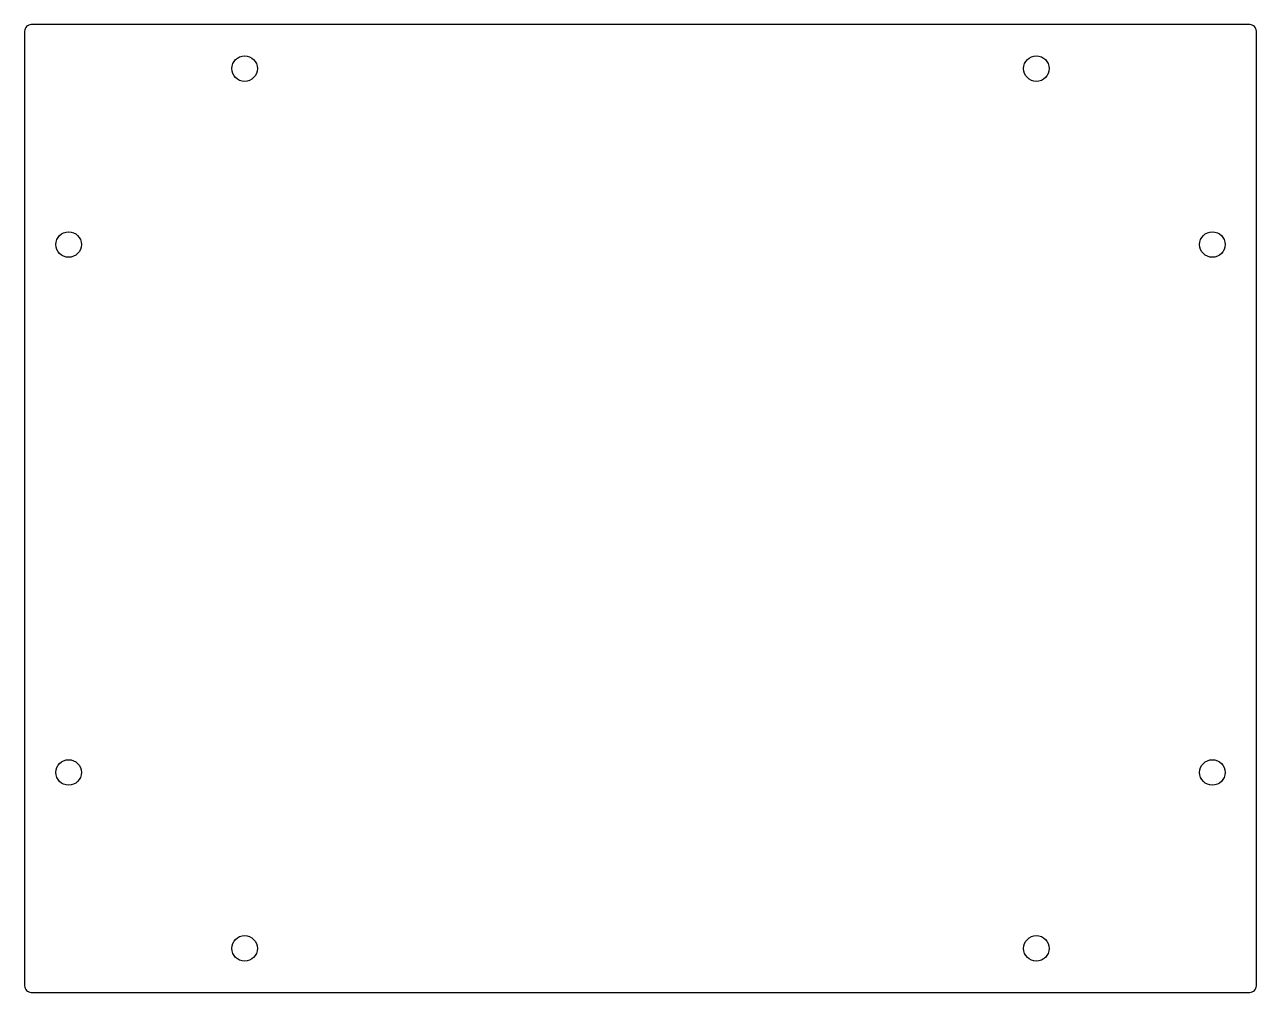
# Model space of a CAD drawing. Header units: millimetres. Extents: x -280 to 0, y 0 to 220.
import ezdxf

# ---------------------------------------------------------------- set-up
doc = ezdxf.new("R2010")
doc.units = ezdxf.units.MM
doc.layers.get('0').update_dxf_attribs({"linetype": 'CONTINUOUS'})

msp = doc.modelspace()

# ---------------------------------------------------------------- linework, layer by layer
msp.add_lwpolyline([(-278.5, 220, 0.414214), (-280, 218.5), (-280, 1.5, 0.414214), (-278.5, 0), (-1.5, 0, 0.414214), (0, 1.5), (0, 218.5, 0.414214), (-1.5, 220)], format="xyb", close=True)
for centre in [(-230, 210), (-50, 210), (-270, 170), (-10, 170), (-270, 50), (-10, 50), (-230, 10), (-50, 10)]:
    msp.add_circle(centre, 2.9)

doc.saveas('drawing.dxf')
